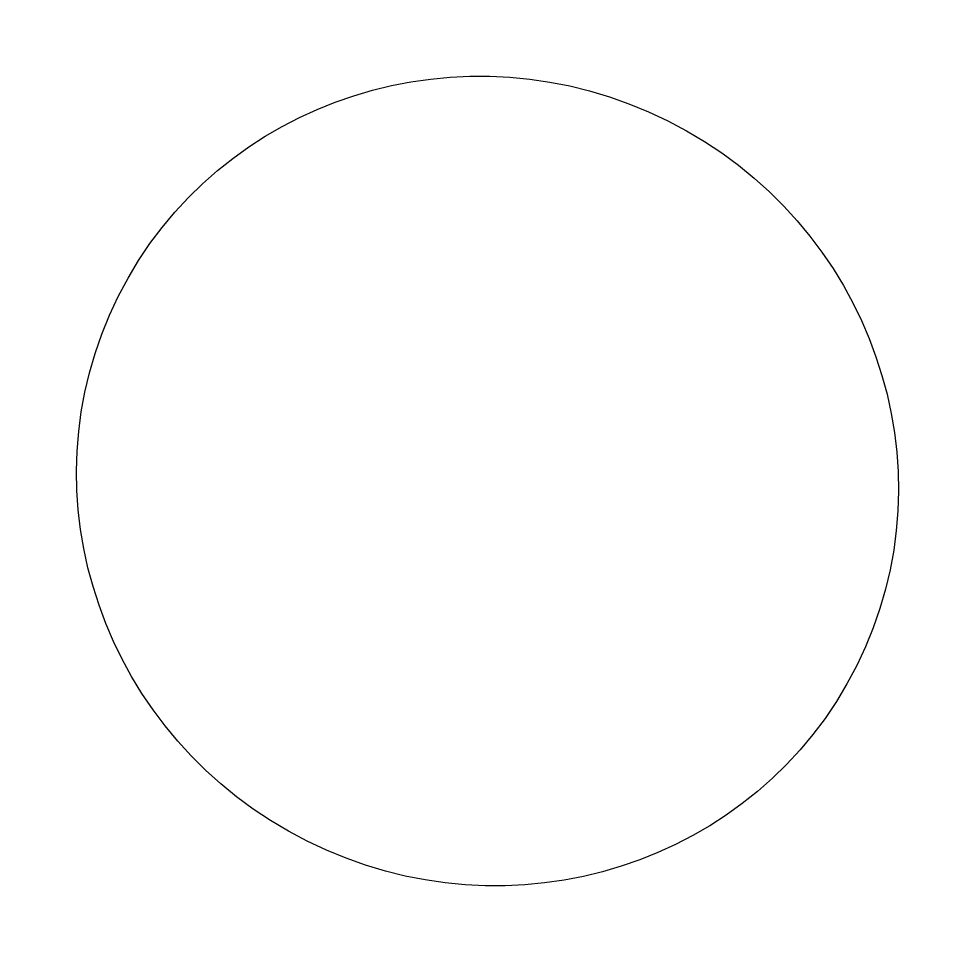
# Model space of a CAD drawing. Extents: x -2.82 to 2.86, y -6.12 to -0.52.
import ezdxf

# ---------------------------------------------------------------- set-up
doc = ezdxf.new("R2010")
doc.units = 0

msp = doc.modelspace()

# ---------------------------------------------------------------- linework, layer by layer
at = {"layer": 'GEOM', "extrusion": (0.1, 0.2, 1)}
msp.add_circle((-1.5, 2.25, -3.5), 2.5, dxfattribs=at)

doc.saveas('drawing.dxf')
